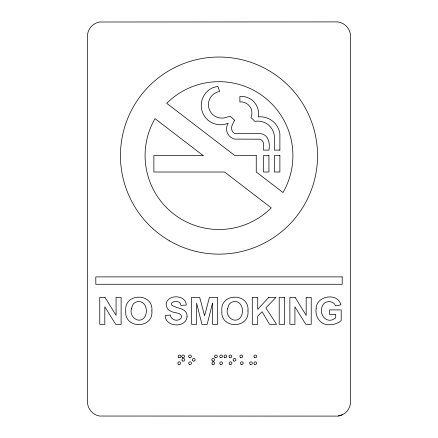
<?xml version="1.0" encoding="UTF-8"?>
<svg xmlns="http://www.w3.org/2000/svg" width="438" height="438" viewBox="0 0 438 438"><rect width="100%" height="100%" fill="white"/><g stroke="black" fill="none" stroke-linecap="round" stroke-linejoin="round"><path stroke-width="0.66" d="M342.686 414.633L337.818 416.1L99.557 416.045A14.52 14.52 0 0 1 87.655 404.143L87.611 34.159A14.678 14.678 0 0 1 99.508 22.004L337.446 21.9C343.934 22.426 349.513 27.862 350.4 34.284L350.345 404.143A14.52 14.52 0 0 1 338.443 416.045M316.137 308.735C314.917 316.055 319.789 324.284 327.646 324.673A18.013 18.013 0 0 0 336.253 323.529L339.111 322.171L341.202 320.616L341.202 309.896L329.485 309.896L329.485 314.429L335.711 314.429L335.711 317.846C326.721 325.33 317.868 313.871 322.811 305.122A6.734 6.734 0 0 1 326.2 302.165C329.633 300.775 334.413 301.941 335.453 305.877L340.852 304.864C337.808 292.02 316.006 295.765 316.137 308.735M131.493 308.675C128.854 316.154 138.2 324.312 144.168 317.802C148.723 312.239 146.073 299.855 137.236 301.744A6.669 6.669 0 0 0 133.42 303.901L132.522 305.198L131.493 308.675M227.59 308.675C224.951 316.154 234.297 324.312 240.265 317.802C244.82 312.239 242.17 299.855 233.334 301.744A6.669 6.669 0 0 0 229.517 303.901L228.62 305.198L227.59 308.675M151.871 310.909C153.645 329.075 124.124 329.201 125.766 311.035C123.746 292.584 153.645 292.518 151.871 310.909M247.968 310.909C249.742 329.075 220.221 329.201 221.858 311.035C219.843 292.584 249.742 292.518 247.968 310.909M187.07 316.488C186.457 328.292 165.252 327.427 165.181 315.568L170.47 315.053C170.705 320.381 178.501 322.056 181.299 317.9C182.92 312.256 174.11 313.285 171.05 311.33C167.557 310.06 165.318 306.096 166.445 302.472C169.588 293.969 186.183 295.212 186.298 305.105L180.861 305.341L180.314 303.561L179.366 302.357C177.023 301.048 173.415 300.999 171.57 303.156L171.554 304.979C176.432 308.916 187.393 307.607 187.07 316.488M212.518 303.14L207.174 324.328L201.94 324.328L196.613 303.14L196.613 324.328L191.565 324.328L191.565 297.413L199.701 297.413L204.584 315.771L209.413 297.413L217.566 297.413L217.566 324.328L212.518 324.328L212.518 303.14M234.494 120.149L232.419 124.742A6.466 6.466 0 0 0 234.795 133.683L260.544 133.683C268.631 134.603 270.153 143.363 268.932 150.108L263.457 150.108L263.441 143.144A4.84 4.84 0 0 0 259.471 139.18L234.795 139.103A10.419 10.419 0 0 1 228.258 123.171A19.332 19.332 0 0 1 202.898 113.283A19.332 19.332 0 0 1 212.561 87.835L217.812 86.297L219.646 91.454A13.425 13.425 0 0 0 208.822 107.901A13.425 13.425 0 0 0 226.041 117.45L230.164 116.158L234.494 120.149M268.697 297.413L257.719 309.365L257.719 297.413L252.283 297.413L252.283 324.328L257.719 324.328L257.719 316.192L262.127 311.697L269.523 324.328L276.553 324.328L265.871 307.898L276.006 297.413L268.697 297.413M279.882 150.108L274.407 150.108L274.407 136.421A16.595 16.595 0 0 0 254.9 121.375L250.985 117.548A11.12 11.12 0 0 0 239.882 101.928L239.882 96.453A17.241 17.241 0 0 1 258.261 116.897A19.847 19.847 0 0 1 279.882 133.683L279.882 150.108M203.15 155.583L153.88 155.583L153.88 172.008L224.557 172.008L271.264 207.847A73.912 73.912 0 0 1 154.992 118.627L203.15 155.583M256.252 155.583L234.85 155.583L166.736 103.319A73.912 73.912 0 0 1 283.008 192.539L256.252 172.008L256.252 155.583M268.932 155.583L263.457 155.583L263.457 172.008L268.932 172.008L268.932 155.583M279.882 155.583L274.407 155.583L274.407 172.008L279.882 172.008L279.882 155.583M342.188 276.887L95.812 276.887L95.812 284.278L342.188 284.278L342.188 276.887M105.054 297.413L99.765 297.413L99.765 324.328L104.813 324.328L104.813 306.775L115.665 324.328L121.118 324.328L121.118 297.413L116.07 297.413L116.07 315.387L105.054 297.413M284.634 297.413L279.198 297.413L279.198 324.328L284.634 324.328L284.634 297.413M295.152 297.413L289.868 297.413L289.868 324.328L294.916 324.328L294.916 306.775L305.768 324.328L311.221 324.328L311.221 297.413L306.173 297.413L306.173 315.387L295.152 297.413M189.309 357.567A1.369 1.369 0 0 0 191.362 356.384A1.369 1.369 0 0 0 189.309 355.196A1.369 1.369 0 0 0 189.309 357.567M189.38 364.389A1.369 1.369 0 0 0 191.433 363.206A1.369 1.369 0 0 0 189.38 362.018A1.369 1.369 0 0 0 189.38 364.389M193.059 360.978A1.369 1.369 0 0 0 195.113 359.79A1.369 1.369 0 0 0 193.059 358.607A1.369 1.369 0 0 0 193.059 360.978M212.501 360.978A1.369 1.369 0 0 0 214.554 359.79A1.369 1.369 0 0 0 212.501 358.607A1.369 1.369 0 0 0 212.501 360.978M215.288 357.567A1.369 1.369 0 0 0 217.341 356.384A1.369 1.369 0 0 0 215.288 355.196A1.369 1.369 0 0 0 215.288 357.567M212.633 364.389A1.369 1.369 0 0 0 214.686 363.206A1.369 1.369 0 0 0 212.633 362.018A1.369 1.369 0 0 0 212.633 364.389M220.445 364.389A1.369 1.369 0 0 0 222.499 363.206A1.369 1.369 0 0 0 220.445 362.018A1.369 1.369 0 0 0 220.445 364.389M220.44 357.567A1.369 1.369 0 0 0 222.493 356.384A1.369 1.369 0 0 0 220.44 355.196A1.369 1.369 0 0 0 220.44 357.567M224.727 357.567A1.369 1.369 0 0 0 226.78 356.384A1.369 1.369 0 0 0 224.727 355.196A1.369 1.369 0 0 0 224.727 357.567M229.715 357.567A1.369 1.369 0 0 0 231.768 356.384A1.369 1.369 0 0 0 229.715 355.196A1.369 1.369 0 0 0 229.715 357.567M229.862 364.389A1.369 1.369 0 0 0 231.916 363.206A1.369 1.369 0 0 0 229.862 362.018A1.369 1.369 0 0 0 229.862 364.389M233.832 360.978A1.369 1.369 0 0 0 235.885 359.79A1.369 1.369 0 0 0 233.832 358.607A1.369 1.369 0 0 0 233.832 360.978M240.566 357.567A1.369 1.369 0 0 0 242.619 356.384A1.369 1.369 0 0 0 240.566 355.196A1.369 1.369 0 0 0 240.566 357.567M241.141 364.389A1.369 1.369 0 0 0 243.194 363.206A1.369 1.369 0 0 0 241.141 362.018A1.369 1.369 0 0 0 241.141 364.389M250.301 364.389A1.369 1.369 0 0 0 252.354 363.206A1.369 1.369 0 0 0 250.301 362.018A1.369 1.369 0 0 0 250.301 364.389M254.604 364.389A1.369 1.369 0 0 0 256.657 363.206A1.369 1.369 0 0 0 254.604 362.018A1.369 1.369 0 0 0 254.604 364.389M254.604 357.567A1.369 1.369 0 0 0 256.657 356.384A1.369 1.369 0 0 0 254.604 355.196A1.369 1.369 0 0 0 254.604 357.567M169.725 240.933A98.55 98.55 0 0 0 317.55 155.583A98.55 98.55 0 0 0 169.725 70.239A98.55 98.55 0 0 0 169.725 240.933M178.584 357.348A1.369 1.369 0 0 0 180.878 356.735A1.369 1.369 0 0 0 179.197 355.059A1.369 1.369 0 0 0 178.584 357.348M178.239 364.17A1.369 1.369 0 0 0 180.527 363.556A1.369 1.369 0 0 0 178.852 361.881A1.369 1.369 0 0 0 178.239 364.17M182.465 357.567A1.369 1.369 0 0 0 184.518 356.384A1.369 1.369 0 0 0 182.465 355.196A1.369 1.369 0 0 0 182.465 357.567M182.602 360.978A1.369 1.369 0 0 0 184.655 359.79A1.369 1.369 0 0 0 182.602 358.607A1.369 1.369 0 0 0 182.602 360.978"/></g></svg>
